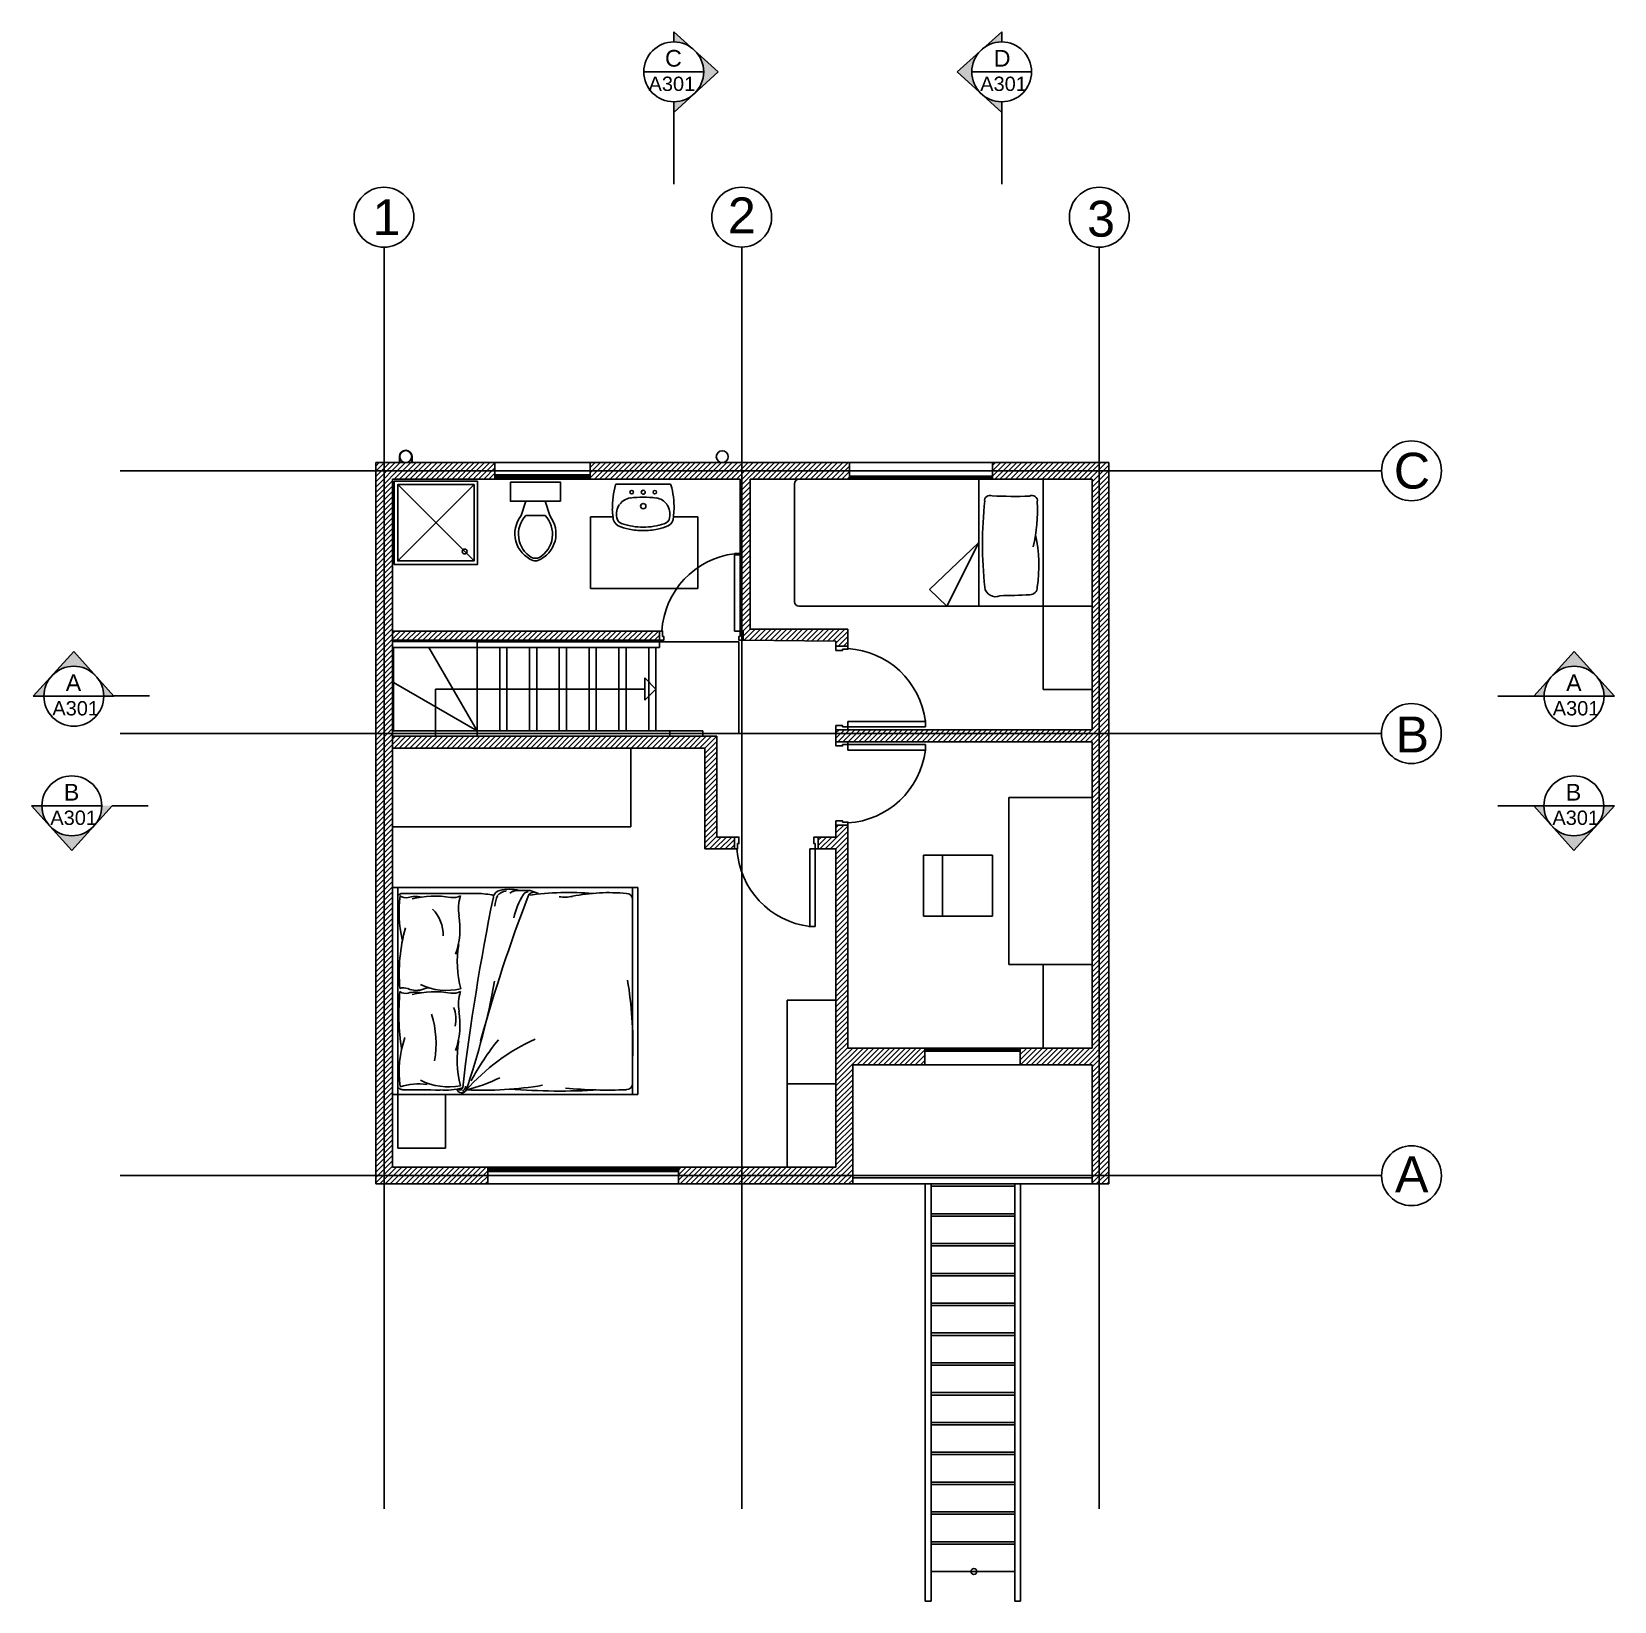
# Model space of a CAD drawing. Header units: inches. Extents: x 270 to 8013, y -75 to 10330.
# Drawn here: x 6686 to 8013, y 4445 to 5761 of the extents above; entities that cross this region are included whole.
import ezdxf

# ---------------------------------------------------------------- set-up
doc = ezdxf.new("R2010")
doc.units = ezdxf.units.IN
doc.header["$MEASUREMENT"] = 0
for name, color, linetype in [('A-ANNO-DIMS', 6, 'Continuous'), ('A-ANNO-SYMB', 6, 'Continuous'), ('A-ANNO-TEXT', 6, 'Continuous'), ('A-DOOR-FULL', 161, 'Continuous'), ('A-ELEV-PATT', 8, 'Continuous'), ('A-FLOR-LEVL', 11, 'Continuous'), ('A-FLOR-PATT', 8, 'Continuous'), ('A-FURN', 3, 'Continuous'), ('A-GLAZ-FULL', 4, 'Continuous'), ('A-SECT-PATT', 8, 'Continuous'), ('A-WALL-FULL', 7, 'Continuous'), ('G-ANNO-NPLT', 210, 'Continuous'), ('IN-ANNO-NPLT', 6, 'Continuous'), ('IN-FURN-second', 2, 'Continuous')]:
    doc.layers.add(name, color=color, linetype=linetype)
doc.styles.add('E-ARIAL', font='arial.ttf')
doc.styles.get("Standard").update_dxf_attribs({"font": 'arial.ttf'})

msp = doc.modelspace()

# ---------------------------------------------------------------- hatches: boundary and pattern name
at = {"layer": 'A-ANNO-SYMB'}
h = msp.add_hatch(color=256, dxfattribs=at)
h.dxf.hatch_style = 1
h.paths.add_polyline_path([(7224.4, 5760.9), (7240.3, 5746.6, 0.173502), (7224.4, 5752.3)])
h.paths.add_polyline_path([(7249.5, 5727.2, 0.200178), (7242.1, 5745), (7261.8, 5727.2), (7241.3, 5708.6, 0.211497)])
h.paths.add_polyline_path([(7224.4, 5702.1, 0.186388), (7241.3, 5708.6), (7224.4, 5693.2)])
h = msp.add_hatch(color=256, dxfattribs=at)
h.dxf.hatch_style = 1
h.paths.add_polyline_path([(7499.5, 5760.9), (7483.6, 5746.6, -0.173502), (7499.5, 5752.3)])
h.paths.add_polyline_path([(7474.5, 5727.2, -0.200178), (7481.9, 5745), (7462.1, 5727.2), (7482.7, 5708.6, -0.211497)])
h.paths.add_polyline_path([(7499.5, 5702.1, -0.186388), (7482.7, 5708.6), (7499.5, 5693.2)])
h = msp.add_hatch(color=256, dxfattribs=at)
h.dxf.hatch_style = 1
h.paths.add_polyline_path([(6754.8, 5203.6), (6740.5, 5219.5, -0.173502), (6746.1, 5203.6)])
h.paths.add_polyline_path([(6721.1, 5228.7, -0.200178), (6738.9, 5221.3), (6721.1, 5241), (6702.5, 5220.5, -0.211497)])
h.paths.add_polyline_path([(6696, 5203.6, -0.186388), (6702.5, 5220.5), (6687.1, 5203.6)])
h = msp.add_hatch(color=256, dxfattribs=at)
h.dxf.hatch_style = 1
h.paths.add_polyline_path([(8013.5, 5203.6), (7999.1, 5219.5, -0.173502), (8004.8, 5203.6)])
h.paths.add_polyline_path([(7979.7, 5228.7, -0.200178), (7997.6, 5221.3), (7979.7, 5241), (7961.2, 5220.5, -0.211497)])
h.paths.add_polyline_path([(7954.7, 5203.6, -0.186388), (7961.2, 5220.5), (7945.8, 5203.6)])
h = msp.add_hatch(color=256, dxfattribs=at)
h.dxf.hatch_style = 1
h.paths.add_polyline_path([(6685.7, 5111.7), (6700.1, 5095.8, -0.173502), (6694.4, 5111.7)])
h.paths.add_polyline_path([(6719.5, 5086.6, -0.200178), (6701.7, 5094), (6719.5, 5074.3), (6738, 5094.8, -0.211497)])
h.paths.add_polyline_path([(6744.6, 5111.7, -0.186388), (6738, 5094.8), (6753.4, 5111.7)])
h = msp.add_hatch(color=256, dxfattribs=at)
h.dxf.hatch_style = 1
h.paths.add_polyline_path([(7945.8, 5111.7), (7960.1, 5095.8, -0.173502), (7954.4, 5111.7)])
h.paths.add_polyline_path([(7979.5, 5086.6, -0.200178), (7961.7, 5094), (7979.5, 5074.3), (7998.1, 5094.8, -0.211497)])
h.paths.add_polyline_path([(8004.6, 5111.7, -0.186388), (7998.1, 5094.8), (8013.5, 5111.7)])
at = {"layer": 'A-FLOR-PATT'}
for points in [[(7076, 5388.9), (7076, 5389.2), (7074.4, 5389.2), (7074.4, 5386.6), (7076, 5386.6), (7076, 5386.8), (7074.6, 5386.8), (7074.6, 5388.9)], [(7074.4, 5389.2), (7074.4, 5386.6), (7076, 5386.6), (7076, 5386.8), (7074.6, 5386.8), (7074.6, 5388.9), (7076, 5388.9), (7076, 5389.2)], [(7074.4, 5389.2), (7074.4, 5386.6), (7076, 5386.6), (7076, 5386.8), (7074.6, 5386.8), (7074.6, 5388.9), (7076, 5388.9), (7076, 5389.2)], [(7074.4, 5389.2), (7074.4, 5386.6), (7076, 5386.6), (7076, 5386.8), (7074.6, 5386.8), (7074.6, 5388.9), (7076, 5388.9), (7076, 5389.2)], [(7152.7, 5388.9), (7152.7, 5389.2), (7154.4, 5389.2), (7154.4, 5386.6), (7152.7, 5386.6), (7152.7, 5386.8), (7154.2, 5386.8), (7154.2, 5388.9)], [(7154.4, 5389.2), (7154.4, 5386.6), (7152.7, 5386.6), (7152.7, 5386.8), (7154.2, 5386.8), (7154.2, 5388.9), (7152.7, 5388.9), (7152.7, 5389.2)], [(7154.4, 5389.2), (7154.4, 5386.6), (7152.7, 5386.6), (7152.7, 5386.8), (7154.2, 5386.8), (7154.2, 5388.9), (7152.7, 5388.9), (7152.7, 5389.2)], [(7154.4, 5389.2), (7154.4, 5386.6), (7152.7, 5386.6), (7152.7, 5386.8), (7154.2, 5386.8), (7154.2, 5388.9), (7152.7, 5388.9), (7152.7, 5389.2)], [(7373.6, 5387.9), (7373.6, 5388.2), (7371.9, 5388.2), (7371.9, 5385.6), (7373.6, 5385.6), (7373.6, 5385.8), (7372.2, 5385.8), (7372.2, 5387.9)], [(7371.9, 5388.2), (7371.9, 5385.6), (7373.6, 5385.6), (7373.6, 5385.8), (7372.2, 5385.8), (7372.2, 5387.9), (7373.6, 5387.9), (7373.6, 5388.2)], [(7371.9, 5388.2), (7371.9, 5385.6), (7373.6, 5385.6), (7373.6, 5385.8), (7372.2, 5385.8), (7372.2, 5387.9), (7373.6, 5387.9), (7373.6, 5388.2)], [(7371.9, 5388.2), (7371.9, 5385.6), (7373.6, 5385.6), (7373.6, 5385.8), (7372.2, 5385.8), (7372.2, 5387.9), (7373.6, 5387.9), (7373.6, 5388.2)], [(7491.9, 5388.2), (7491.9, 5385.6), (7490.2, 5385.6), (7490.2, 5385.8), (7491.7, 5385.8), (7491.7, 5387.9), (7490.2, 5387.9), (7490.2, 5388.2)], [(7436.6, 4906.2), (7436.6, 4906), (7434.9, 4906), (7434.9, 4908.6), (7436.6, 4908.6), (7436.6, 4908.3), (7435.2, 4908.3), (7435.2, 4906.2)], [(7513.4, 4906.2), (7513.4, 4906), (7515.1, 4906), (7515.1, 4908.6), (7513.4, 4908.6), (7513.4, 4908.3), (7514.8, 4908.3), (7514.8, 4906.2)], [(7070.1, 4805.2), (7070.1, 4804.9), (7068.4, 4804.9), (7068.4, 4807.6), (7070.1, 4807.6), (7070.1, 4807.3), (7068.7, 4807.3), (7068.7, 4805.2)], [(7146.9, 4805.2), (7146.9, 4804.9), (7148.6, 4804.9), (7148.6, 4807.6), (7146.9, 4807.6), (7146.9, 4807.3), (7148.3, 4807.3), (7148.3, 4805.2)], [(7150.1, 4805.2), (7150.1, 4804.9), (7148.4, 4804.9), (7148.4, 4807.6), (7150.1, 4807.6), (7150.1, 4807.3), (7148.7, 4807.3), (7148.7, 4805.2)], [(7226.9, 4805.2), (7226.9, 4804.9), (7228.6, 4804.9), (7228.6, 4807.6), (7226.9, 4807.6), (7226.9, 4807.3), (7228.3, 4807.3), (7228.3, 4805.2)]]:
    msp.add_hatch(color=256, dxfattribs=at).paths.add_polyline_path(points)
at = {"layer": 'A-SECT-PATT'}
h = msp.add_hatch(dxfattribs=at)
h.set_pattern_fill('ANSI31', color=256, scale=25, angle=360)
h.paths.add_polyline_path([(7074.4, 5392.6), (6981.4, 5392.6), (6981.4, 5203.6), (6988.4, 5203.6), (6988.4, 5204.6), (6988.4, 5224.6), (6988.4, 5264.6), (6988.4, 5304.6), (6988.4, 5344.6), (6988.4, 5385.6), (7074.4, 5385.6)])
h.paths.add_polyline_path([(7074.4, 5399.6), (6981.4, 5399.6), (6981.4, 5392.6), (7074.4, 5392.6)])
h.paths.add_polyline_path([(6981.4, 5399.6), (6974.4, 5399.6), (6974.4, 5392.6), (6981.4, 5392.6)])
h.paths.add_polyline_path([(6981.4, 5392.6), (6974.4, 5392.6), (6974.4, 5344.6), (6974.4, 5304.6), (6974.4, 5264.6), (6974.4, 5224.6), (6974.4, 5204.6), (6974.4, 5203.6), (6981.4, 5203.6)])
h.paths.add_polyline_path([(6988.4, 5203.6), (6981.4, 5203.6), (6981.4, 5172.3), (6988.4, 5172.3)])
h.paths.add_polyline_path([(6981.4, 5203.6), (6974.4, 5203.6), (6974.4, 5172.3), (6981.4, 5172.3)])
h.paths.add_polyline_path([(6981.4, 5172.3), (6974.4, 5172.3), (6974.4, 5149.6), (6974.4, 5111.7), (6981.4, 5111.7)])
h.paths.add_polyline_path([(6988.4, 5172.3), (6981.4, 5172.3), (6981.4, 5111.7), (6988.4, 5111.7), (6988.4, 5149.6)])
h.paths.add_polyline_path([(6981.4, 5111.7), (6974.4, 5111.7), (6974.4, 5109.6), (6974.4, 5069.6), (6974.4, 5029.6), (6974.4, 4989.6), (6974.4, 4949.6), (6974.4, 4909.6), (6974.4, 4869.6), (6974.4, 4794.6), (6981.4, 4794.6)])
h.paths.add_polyline_path([(7374.5, 4799.6), (7374.5, 4801.6), (7288.4, 4801.6), (7288.4, 4794.6), (7369.4, 4794.6), (7374.5, 4794.6)])
h.paths.add_polyline_path([(7374.5, 4894.6), (7434.9, 4894.6), (7434.9, 4908.6), (7370.5, 4908.6), (7370.5, 5095.5), (7360.5, 5095.5), (7360.5, 5085.5), (7345.5, 5085.5), (7345.5, 5075.5), (7360.5, 5075.5), (7360.5, 4808.6), (7288.4, 4808.6), (7288.4, 4801.6), (7374.5, 4801.6)])
h.paths.add_polyline_path([(7288.4, 4801.6), (7281.4, 4801.6), (7281.4, 4794.6), (7288.4, 4794.6)])
h.paths.add_polyline_path([(7288.4, 4808.6), (7281.4, 4808.6), (7281.4, 4801.6), (7288.4, 4801.6)])
h.paths.add_polyline_path([(7581.4, 5111.7), (7575.4, 5111.7), (7575.4, 4908.6), (7514.9, 4908.6), (7514.9, 4894.6), (7575.4, 4894.6), (7575.4, 4801.6), (7581.4, 4801.6)])
h.paths.add_polyline_path([(7589.4, 5111.7), (7581.4, 5111.7), (7581.4, 4801.6), (7589.4, 4801.6)])
h.paths.add_polyline_path([(7589.4, 4801.6), (7581.4, 4801.6), (7581.4, 4794.6), (7589.4, 4794.6)])
h.paths.add_polyline_path([(7581.4, 4801.6), (7575.4, 4801.6), (7575.4, 4794.6), (7581.4, 4794.6)])
h.paths.add_polyline_path([(7581.4, 5172.3), (7499.5, 5172.3), (7499.5, 5165.5), (7575.4, 5165.5), (7575.4, 5111.7), (7581.4, 5111.7)])
h.paths.add_polyline_path([(7589.4, 5172.3), (7581.4, 5172.3), (7581.4, 5111.7), (7589.4, 5111.7)])
h.paths.add_polyline_path([(7499.5, 5172.3), (7360.5, 5172.3), (7360.5, 5165.5), (7499.5, 5165.5)])
h.paths.add_polyline_path([(7499.5, 5175.5), (7360.5, 5175.5), (7360.5, 5172.3), (7499.5, 5172.3)])
h.paths.add_polyline_path([(7581.4, 5203.6), (7575.4, 5203.6), (7575.4, 5175.5), (7499.5, 5175.5), (7499.5, 5172.3), (7581.4, 5172.3)])
h.paths.add_polyline_path([(7589.4, 5203.6), (7581.4, 5203.6), (7581.4, 5172.3), (7589.4, 5172.3)])
h.paths.add_polyline_path([(7589.4, 5392.6), (7581.4, 5392.6), (7581.4, 5203.6), (7589.4, 5203.6)])
h.paths.add_polyline_path([(7581.4, 5392.6), (7499.5, 5392.6), (7499.5, 5385.6), (7575.4, 5385.6), (7575.4, 5203.6), (7581.4, 5203.6)])
h.paths.add_polyline_path([(7581.4, 5399.6), (7499.5, 5399.6), (7499.5, 5392.6), (7581.4, 5392.6)])
h.paths.add_polyline_path([(7589.4, 5399.6), (7581.4, 5399.6), (7581.4, 5392.6), (7589.4, 5392.6)])
h.paths.add_polyline_path([(7499.5, 5392.6), (7491.9, 5392.6), (7491.9, 5385.6), (7499.5, 5385.6)])
h.paths.add_polyline_path([(7499.5, 5399.6), (7491.9, 5399.6), (7491.9, 5392.6), (7499.5, 5392.6)])
h.paths.add_polyline_path([(7371.9, 5392.6), (7288.4, 5392.6), (7288.4, 5385.6), (7371.9, 5385.6)])
h.paths.add_polyline_path([(7371.9, 5399.6), (7288.4, 5399.6), (7288.4, 5392.6), (7371.9, 5392.6)])
h.paths.add_polyline_path([(7288.4, 5392.6), (7280, 5392.6), (7280, 5374.6), (7288.4, 5374.6)])
h.paths.add_polyline_path([(7280, 5392.6), (7234.4, 5392.6), (7234.4, 5385.6), (7280, 5385.6)])
edge = h.paths.add_edge_path()
edge.add_line((7280, 5399.6), (7265.8, 5399.6))
edge.add_arc((7265.1, 5404.5), 5, 262.1656, 277.8344, ccw=False)
edge.add_line((7264.4, 5399.6), (7234.4, 5399.6))
edge.add_line((7234.4, 5399.6), (7234.4, 5392.6))
edge.add_line((7234.4, 5392.6), (7280, 5392.6))
edge.add_line((7280, 5392.6), (7280, 5399.6))
h.paths.add_polyline_path([(7288.4, 5399.6), (7280, 5399.6), (7280, 5392.6), (7288.4, 5392.6)])
h.paths.add_polyline_path([(7288.4, 5374.6), (7288.4, 5374.6), (7280, 5374.6), (7280, 5258.2), (7282.5, 5258.2), (7282.5, 5253.7), (7282.5, 5250.5), (7360.5, 5249.8), (7360.5, 5245.5), (7370.5, 5245.5), (7370.5, 5259.8), (7288.4, 5259.8)])
h.paths.add_polyline_path([(7224.4, 5392.6), (7194.4, 5392.6), (7194.4, 5385.6), (7224.4, 5385.6)])
h.paths.add_polyline_path([(7224.4, 5399.6), (7194.4, 5399.6), (7194.4, 5392.6), (7224.4, 5392.6)])
h.paths.add_polyline_path([(7194.4, 5399.6), (7154.4, 5399.6), (7154.4, 5392.6), (7194.4, 5392.6)])
h.paths.add_polyline_path([(7194.4, 5392.6), (7154.4, 5392.6), (7154.4, 5385.6), (7194.4, 5385.6)])
h.paths.add_polyline_path([(7234.4, 5392.6), (7224.4, 5392.6), (7224.4, 5385.6), (7234.4, 5385.6)])
h.paths.add_polyline_path([(7234.4, 5399.6), (7224.4, 5399.6), (7224.4, 5392.6), (7234.4, 5392.6)])
h.paths.add_polyline_path([(7260.5, 5170.1), (7224.4, 5170.1), (7224.4, 5160.1), (7250.5, 5160.1), (7250.5, 5111.7), (7260.5, 5111.7)])
h.paths.add_polyline_path([(7275.5, 5085.5), (7260.5, 5085.5), (7260.5, 5111.7), (7250.5, 5111.7), (7250.5, 5075.5), (7275.5, 5075.5)])
h.paths.add_polyline_path([(7224.4, 5170.1), (6988.4, 5170.1), (6988.4, 5160.1), (7224.4, 5160.1)])
h.paths.add_polyline_path([(7068.4, 4794.6), (7068.4, 4808.6), (6988.4, 4808.6), (6988.4, 4869.6), (6988.4, 4909.6), (6988.4, 4949.6), (6988.4, 4989.6), (6988.4, 5029.6), (6988.4, 5069.6), (6988.4, 5109.6), (6988.4, 5111.7), (6981.4, 5111.7), (6981.4, 4794.6)])
h.paths.add_polyline_path([(7228.4, 4801.6), (7228.4, 4794.6), (7281.4, 4794.6), (7281.4, 4801.6)])
h.paths.add_polyline_path([(7228.4, 4808.6), (7228.4, 4801.6), (7281.4, 4801.6), (7281.4, 4808.6)])
h = msp.add_hatch(dxfattribs=at)
h.set_pattern_fill('ANSI31', color=256, scale=25)
h.paths.add_polyline_path([(7212.5, 5253.7), (7212.5, 5258.2), (6988.4, 5258.2), (6988.4, 5250.5), (7212.5, 5250.5)])

# ---------------------------------------------------------------- linework, layer by layer
for p, q in [((7360.5, 5245.5), (7360.5, 5249.8)), ((7370.5, 5175.5), (7370.5, 5182.5)), ((7360.5, 5165.5), (7360.5, 5175.5)), ((7370.5, 5158.5), (7370.5, 5165.5)), ((7275.5, 5075.5), (7275.5, 5085.5)), ((7345.5, 5075.5), (7345.5, 5085.5)), ((7374.5, 4794.6), (7335.4, 4794.6))]:
    msp.add_line(p, q)
at = {"layer": 'A-ANNO-SYMB'}
for p, q in [((7261.8, 5727.2), (7224.4, 5760.9)), ((7224.4, 5760.9), (7224.4, 5752.3)), ((7462.1, 5727.2), (7499.5, 5760.9)), ((7499.5, 5760.9), (7499.5, 5752.3)), ((7199.3, 5727.2), (7249.5, 5727.2)), ((7261.8, 5727.2), (7224.4, 5693.2)), ((7462.1, 5727.2), (7499.5, 5693.2)), ((7524.6, 5727.2), (7474.5, 5727.2)), ((7224.4, 5693.2), (7224.4, 5702.1)), ((7499.5, 5693.2), (7499.5, 5702.1)), ((6721.1, 5241), (6687.1, 5203.6)), ((6721.1, 5241), (6754.8, 5203.6)), ((7979.7, 5241), (7945.8, 5203.6)), ((7979.7, 5241), (8013.5, 5203.6)), ((6687.1, 5203.6), (6696, 5203.6)), ((6696, 5203.6), (6746.1, 5203.6)), ((6754.8, 5203.6), (6746.1, 5203.6)), ((7945.8, 5203.6), (7954.7, 5203.6)), ((7954.7, 5203.6), (8004.8, 5203.6)), ((8013.5, 5203.6), (8004.8, 5203.6)), ((6719.5, 5074.3), (6685.7, 5111.7)), ((6685.7, 5111.7), (6694.4, 5111.7)), ((6744.6, 5111.7), (6694.4, 5111.7)), ((6719.5, 5074.3), (6753.4, 5111.7)), ((7979.5, 5074.3), (7945.8, 5111.7)), ((7945.8, 5111.7), (7954.4, 5111.7)), ((8004.6, 5111.7), (7954.4, 5111.7)), ((7979.5, 5074.3), (8013.5, 5111.7)), ((8013.5, 5111.7), (8004.6, 5111.7))]:
    msp.add_line(p, q, dxfattribs=at)
for centre in [(7224.4, 5727.2), (7499.5, 5727.2), (6981.3, 5605.3), (7281.4, 5605.4), (7581.4, 5605.3), (7843.3, 5392.6), (6721.1, 5203.6), (7979.7, 5203.6), (7843.2, 5172.3), (6719.5, 5111.7), (7979.5, 5111.7), (7843.3, 4801.5)]:
    msp.add_circle(centre, 25.1, dxfattribs=at)
at = {"layer": 'A-ANNO-TEXT'}
for p, q in [((7224.4, 5693.2), (7224.4, 5633)), ((7499.5, 5693.2), (7499.5, 5633))]:
    msp.add_line(p, q, dxfattribs=at)
at = {"layer": 'A-DOOR-FULL'}
for p, q in [((7275.5, 5258.2), (7275.5, 5323.2)), ((7275.5, 5323.2), (7280, 5323.2)), ((7275.5, 5322.3), (7280, 5322.3)), ((7280, 5323.2), (7280, 5258.2)), ((7280, 5258.2), (7275.5, 5258.2)), ((7275.5, 5258.2), (7280, 5258.2)), ((7370.5, 5178), (7370.5, 5182.5)), ((7370.5, 5182.5), (7370.5, 5178)), ((7370.5, 5182.5), (7435.5, 5182.5)), ((7435.5, 5183.2), (7435.5, 5178.7)), ((7435.5, 5182.5), (7435.5, 5178)), ((7435.5, 5178), (7370.5, 5178)), ((7435.5, 5163), (7370.5, 5163)), ((7370.5, 5158.5), (7435.5, 5158.5)), ((7435.5, 5163), (7435.5, 5158)), ((7343, 5075.5), (7338.5, 5075.5)), ((7338.5, 5075.5), (7343, 5075.5)), ((7338.5, 5075.5), (7338.5, 5010.5)), ((7343, 5010.5), (7343, 5075.5)), ((7337.8, 5010.5), (7342.3, 5010.5)), ((7338.5, 5010.5), (7343, 5010.5))]:
    msp.add_line(p, q, dxfattribs=at)
for centre, start, end in [((7283.9, 5254), 96.9328, 176.6102), ((7366.4, 5174.1), 6.9328, 86.6102), ((7366.4, 5166.9), 273.3898, 353.0672), ((7346.9, 5079.6), 183.3898, 263.0672)]:
    msp.add_arc(centre, 69.6, start, end, dxfattribs=at)
at = {"layer": 'A-ELEV-PATT'}
for p, q in [((7154.4, 5399.6), (7074.4, 5399.6)), ((7074.4, 5385.6), (7154.4, 5385.6)), ((7514.9, 4894.6), (7434.9, 4894.6)), ((7148.4, 4794.6), (7068.4, 4794.6)), ((7228.4, 4794.6), (7148.4, 4794.6))]:
    msp.add_line(p, q, dxfattribs=at)
at = {"layer": 'A-FLOR-LEVL'}
for p, q in [((7019, 5244.6), (6989.4, 5244.6)), ((6989.4, 5215), (6989.4, 5244.6)), ((6989.4, 5215), (6989.4, 5244.6)), ((7059.4, 5244.6), (7019, 5244.6)), ((7059.4, 5174.6), (7019, 5244.6)), ((7059.4, 5244.6), (7059.4, 5249.1)), ((7212.5, 5249.1), (7059.4, 5249.1)), ((7059.4, 5244.6), (7059.4, 5249.1)), ((7206.4, 5244.6), (7059.4, 5244.6)), ((7059.4, 5170.1), (7059.4, 5244.6)), ((7078.4, 5174.6), (7078.4, 5244.6)), ((7084.4, 5174.6), (7084.4, 5244.6)), ((7103.4, 5174.6), (7103.4, 5244.6)), ((7109.4, 5174.6), (7109.4, 5244.6)), ((7128.4, 5174.6), (7128.4, 5244.6)), ((7134.4, 5174.6), (7134.4, 5244.6)), ((7153.4, 5174.6), (7153.4, 5244.6)), ((7159.4, 5174.6), (7159.4, 5244.6)), ((7178.4, 5174.6), (7178.4, 5244.6)), ((7184.4, 5174.6), (7184.4, 5244.6)), ((7203.4, 5174.6), (7203.4, 5244.6)), ((7206.4, 5244.6), (7209.4, 5244.6)), ((7209.4, 5174.6), (7209.4, 5244.6)), ((7212.5, 5249.1), (7279, 5249.1)), ((7279, 5249.1), (7279, 5172.3)), ((7200.1, 5200.3), (7200.1, 5218.9)), ((7209.4, 5209.6), (7200.1, 5218.9)), ((6989.4, 5174.6), (6989.4, 5215)), ((6989.4, 5174.6), (6989.4, 5215)), ((7059.4, 5174.6), (6989.4, 5215)), ((7024.4, 5209.6), (7200.1, 5209.6)), ((7024.4, 5209.6), (7024.4, 5170.1)), ((7209.4, 5209.6), (7200.1, 5200.3)), ((7059.4, 5174.6), (6989.4, 5174.6)), ((7059.4, 5174.6), (7248.7, 5174.6)), ((7248.7, 5170.1), (7059.4, 5170.1)), ((7221, 5170.1), (7221, 5174.6)), ((7248.7, 5174.6), (7248.7, 5170.1)), ((7279, 5172.3), (7248.7, 5172.3)), ((7068.4, 4808.6), (7148.4, 4808.6)), ((7148.4, 4808.6), (7228.4, 4808.6)), ((7374.4, 4794.6), (7289.4, 4794.6)), ((7374.4, 4794.6), (7289.4, 4794.6)), ((7374.5, 4799.6), (7575.4, 4799.6)), ((7374.5, 4794.6), (7575.4, 4794.6))]:
    msp.add_line(p, q, dxfattribs=at)
at = {"layer": 'A-FURN'}
for p, q in [((7056.9, 5381.1), (6992.9, 5317.1)), ((7056.9, 5317.1), (6992.9, 5381.1)), ((7176.5, 5381.5), (7221.1, 5381.5)), ((7325.7, 5381.8), (7325.7, 5282.9)), ((7325.7, 5381.8), (7325.7, 5282.9)), ((7480.2, 5332.4), (7480.2, 5385.6)), ((7480.2, 5279.2), (7480.2, 5385.6)), ((7480.2, 5332.4), (7480.2, 5385.6)), ((7480.2, 5279.2), (7480.2, 5385.6)), ((7534.4, 5279.2), (7534.4, 5385.6)), ((7534.4, 5279.2), (7534.4, 5385.6)), ((7534.4, 5385.6), (7534.4, 5279.2)), ((7534.4, 5279.2), (7534.4, 5385.6)), ((7534.4, 5279.2), (7534.4, 5385.6)), ((7534.4, 5385.6), (7534.4, 5279.2)), ((7534.4, 5385.6), (7534.4, 5279.2)), ((7100.4, 5367.1), (7096.4, 5355.1)), ((7116.4, 5367.1), (7120.4, 5355.1)), ((7116.4, 5355.1), (7100.4, 5355.1)), ((7154.5, 5354), (7172.9, 5354)), ((7154.5, 5294), (7154.5, 5354)), ((7224.1, 5354), (7244.5, 5354)), ((7244.5, 5354), (7244.5, 5294)), ((7480.2, 5332.4), (7439, 5293.2)), ((7480.2, 5332.4), (7439, 5293.2)), ((7480.2, 5332.4), (7453.4, 5279.2)), ((7480.2, 5332.4), (7453.4, 5279.2)), ((7244.5, 5294), (7154.5, 5294)), ((7439, 5293.2), (7453.4, 5279.2)), ((7439, 5293.2), (7453.4, 5279.2)), ((7329.4, 5279.2), (7493.7, 5279.2)), ((7329.4, 5279.2), (7493.7, 5279.2)), ((7534.4, 5279.2), (7480.2, 5279.2)), ((7534.4, 5279.2), (7480.2, 5279.2)), ((7493.7, 5279.2), (7534.4, 5279.2)), ((7493.7, 5279.2), (7534.4, 5279.2)), ((7534.4, 5209.2), (7534.4, 5279.2)), ((7534.4, 5279.2), (7575.4, 5279.2)), ((7534.4, 5279.2), (7575.4, 5279.2)), ((7575.4, 5209.2), (7534.4, 5209.2)), ((7188.4, 5094.1), (7188.4, 5160.1)), ((7505.4, 4978.6), (7505.4, 5118.6)), ((7505.4, 5118.6), (7575.4, 5118.6)), ((6988.4, 5094.1), (7188.4, 5094.1)), ((7433.9, 5070.2), (7491.9, 5070.2)), ((7433.9, 5019.2), (7433.9, 5070.2)), ((7449.9, 5019.2), (7449.9, 5070.2)), ((7491.9, 5070.2), (7491.9, 5019.2)), ((6988.4, 5043.3), (7194.3, 5043.3)), ((6992.8, 4869.6), (6992.8, 5043.3)), ((7059.8, 5038.2), (6996.9, 5038.2)), ((7103, 5040.7), (7093, 5040.7)), ((7104.8, 5040.4), (7110.8, 5038.2)), ((7189.9, 4869.6), (7189.9, 5043.3)), ((7194.3, 4869.6), (7194.3, 5043.3)), ((7491.9, 5019.2), (7433.9, 5019.2)), ((7575.4, 4978.6), (7505.4, 4978.6)), ((7534.4, 4978.6), (7534.4, 4908.6)), ((7575.4, 4978.6), (7534.4, 4978.6)), ((7319.5, 4878.6), (7319.5, 4948.6)), ((7319.5, 4948.6), (7360.5, 4948.6)), ((7319.5, 4808.6), (7319.5, 4878.6)), ((7319.5, 4878.6), (7360.5, 4878.6)), ((7360.5, 4878.6), (7319.5, 4878.6)), ((6988.4, 4869.6), (7194.3, 4869.6)), ((6992.8, 4824.6), (6992.8, 4869.6)), ((6992.8, 4869.6), (7032.8, 4869.6)), ((7032.8, 4869.6), (7032.8, 4824.6)), ((7032.8, 4824.6), (6992.8, 4824.6))]:
    msp.add_line(p, q, dxfattribs=at)
for points in [[(7059.9, 5384.1), (6989.9, 5384.1), (6989.9, 5314.1), (7059.9, 5314.1)], [(7056.9, 5381.1), (6992.9, 5381.1), (6992.9, 5317.1), (7056.9, 5317.1)], [(7129.4, 5367.1), (7129.4, 5383.1), (7087.4, 5383.1), (7087.4, 5367.1)]]:
    msp.add_lwpolyline(points, close=True, dxfattribs=at)
for centre, radius in [((7189.1, 5374.7), 1.46), ((7198.8, 5363), 2.24), ((7198.8, 5374.7), 1.7), ((7208.5, 5374.7), 1.46), ((7049, 5325), 2)]:
    msp.add_circle(centre, radius, dxfattribs=at)
for centre, radius, start, end in [((7246.9, 5361), 74, 164.5103, 180.4252), ((7176.5, 5380.6), 0.927, 86.848, 167.0369), ((7221.1, 5380.6), 0.927, 12.9631, 93.152), ((7150.7, 5361), 74, 359.5748, 15.4897), ((7329.4, 5381.8), 3.72, 90, 180), ((7329.4, 5381.8), 3.72, 90, 180), ((7190.2, 5356.3), 13.9, 143.6903, 192.3187), ((7190, 5356.6), 13.5, 121.4665, 143.8019), ((7190.6, 5354.3), 15.8, 100.0043, 119.2699), ((7199.2, 5289), 81.6, 90.2876, 97.9576), ((7198.4, 5289), 81.6, 82.0424, 89.7124), ((7205.6, 5348.9), 21.4, 65.0007, 79.1107), ((7207.6, 5356.6), 13.5, 36.1981, 58.5335), ((7207.3, 5356.3), 13.9, 347.6813, 36.3097), ((7834, 5331.5), 350.6, 174.1139, 185.9874), ((7834, 5331.5), 350.6, 174.1139, 185.9874), ((7489.7, 5367.5), 4.52, 66.1084, 189.6576), ((7489.7, 5367.5), 4.52, 66.1084, 189.6576), ((7511.7, 5821.7), 450.5, 267.4333, 271.4038), ((7511.7, 5821.7), 450.5, 267.4333, 271.4038), ((7525.1, 5367.6), 4.37, 348.7278, 121.6095), ((7525.1, 5367.6), 4.37, 348.7278, 121.6095), ((7393.3, 5359.5), 136.2, 347.0564, 3.0488), ((7393.3, 5359.5), 136.2, 347.0564, 3.0488), ((7115.4, 5339.9), 24.3, 141.4691, 247.9714), ((7116.8, 5339.4), 22.7, 136.3677, 238.9468), ((7101.3, 5339.9), 24.3, 292.0284, 38.5307), ((7100, 5339.4), 22.7, 301.053, 43.6321), ((7260.5, 5365.1), 87.8, 183.0612, 187.2669), ((7181.6, 5353.7), 8.12, 177.3697, 242.4773), ((7182.6, 5354.1), 5.97, 187.2234, 256.6972), ((7215, 5354.1), 5.97, 283.3028, 352.7766), ((7216, 5353.7), 8.12, 297.5227, 2.6303), ((7137, 5365.1), 87.8, 352.7331, 356.9388), ((7195.1, 5387.6), 44.6, 247.2254, 259.3601), ((7198.5, 5398.2), 52.8, 250.9575, 270.3518), ((7197.9, 5396.2), 53.6, 258.1274, 270.9856), ((7199.1, 5398.2), 52.8, 269.6482, 289.0425), ((7199.7, 5396.2), 53.6, 269.0144, 281.8726), ((7202.5, 5387.6), 44.6, 280.6399, 292.7746), ((7408, 5313.2), 122.7, 351.4702, 12.1033), ((7408, 5313.2), 122.7, 351.4702, 12.1033), ((7108.4, 5327.3), 8, 245.7318, 294.2682), ((7108.4, 5325.1), 8, 254.8605, 285.1395), ((7494.2, 5296.1), 9.02, 187.0153, 294.3744), ((7494.2, 5296.1), 9.02, 187.0153, 294.3744), ((7486, 6037.2), 749.4, 270.9126, 272.8341), ((7486, 6037.2), 749.4, 270.9126, 272.8341), ((7523.1, 5295), 6.29, 270, 0), ((7523.1, 5295), 6.29, 270, 0), ((7329.4, 5282.9), 3.72, 180, 270), ((7329.4, 5282.9), 3.72, 180, 270), ((6996.9, 5033.1), 5.11, 90, 143.1301), ((7102.9, 5023.1), 108.9, 173.1414, 192.4248), ((6999.5, 5042.8), 8.16, 234.3788, 285.1988), ((7007.6, 5013.1), 22.6, 77.312, 105.1988), ((7024.2, 4957.6), 78.4, 80.3711, 104.26), ((7039.5, 5047.8), 13.1, 260.3711, 296.9649), ((7079.4, 5025.3), 35.6, 162.3598, 189.3926), ((8971.8, 4648.1), 1937.8, 168.477, 173.272), ((7058.9, 4973.3), 64.9, 77.089, 89.2313), ((8410.9, 4538.4), 1400.1, 159.1868, 164.408), ((7080, 5033.8), 7.15, 102.8827, 168.3869), ((7098.3, 5026.2), 24, 155.0339, 176.464), ((7084.6, 5029.8), 10.4, 94.6849, 140.5984), ((7086.5, 5005.4), 36.3, 76.9286, 102.8827), ((7093.6, 5029.7), 11, 86.6017, 127.7302), ((7153, 5003.1), 64.5, 148.0112, 166.8651), ((7102.2, 5035), 4.54, 89.0101, 149.2976), ((7107, 5034.1), 5.11, 69.7541, 160.6724), ((7136.1, 4794.3), 244.7, 85.1753, 97.8765), ((7103, 5035.6), 5.11, 69.7541, 90), ((7103, 5035.6), 5.11, 69.7541, 90), ((7132.8, 5069.2), 34.1, 262.4747, 281.3425), ((7170.2, 4882.5), 156.4, 84.639, 101.3425), ((7184.8, 5033.1), 5.11, 360, 90), ((7000.8, 5003.7), 30.1, 357.8295, 45.0098), ((6980.4, 5009), 64.7, 340.3559, 9.3926), ((7142.5, 4970.7), 148.4, 164.8925, 184.682), ((7131.3, 4980.5), 88.5, 170.3266, 194.5973), ((7182.8, 4937.2), 189, 174.3095, 188.9414), ((6997.7, 4950.7), 8.41, 65.7877, 111.7124), ((6999.5, 4962.5), 8.16, 234.3788, 285.1988), ((7008.3, 4974.2), 17.3, 245.7877, 292.8808), ((7007.6, 4932.9), 22.6, 77.312, 105.1988), ((7024.2, 4877.4), 78.4, 80.3711, 104.26), ((7033.9, 5009), 52.1, 245.118, 282.9862), ((7018.4, 4950.2), 8.77, 69.0161, 112.8808), ((7039.5, 4967.6), 13.1, 260.3711, 296.9649), ((7079.4, 4945.1), 35.6, 162.3598, 189.3926), ((6465.1, 5074.9), 618.9, 340.9969, 349.728), ((6864.1, 4911.7), 326, 358.3066, 9.4832), ((7015.5, 4932.7), 26.2, 347.148, 22.3825), ((6978.4, 4928.6), 66.7, 340.6572, 9.2501), ((6940.4, 4911.9), 84.6, 350.432, 17.2702), ((7082.8, 4888.6), 88.8, 161.0292, 188.0146), ((7133.5, 4899.1), 90.8, 170.1438, 194.1009), ((7179.1, 4759.2), 172.1, 114.3833, 138.4532), ((7244.6, 4780.2), 215.2, 141.0376, 152.0856), ((6996.9, 4878.8), 5.11, 216.8699, 270), ((7010.5, 4825.8), 52.7, 82.4611, 107.1991), ((6999.1, 3461.7), 1411.9, 88.8115, 90.0896), ((7035.3, 4927.9), 51.9, 243.3319, 281.2891), ((7032.9, 4925.8), 52.6, 265.0554, 285.8557), ((7046.5, 4875.2), 4.23, 196.3005, 333.9382), ((7045.2, 4875.6), 2.13, 219.3958, 348.1256), ((7045.5, 4876.4), 4.23, 292.6052, 4.4989), ((7015.5, 5011.1), 142.1, 284.1894, 296.3096), ((7063.7, 5179.4), 306.3, 267.4941, 279.5094), ((7129.5, 5441.9), 569.4, 265.6972, 273.223), ((7169.1, 5244.4), 371.1, 264.5127, 272.4265), ((7184.8, 4878.8), 5.11, 270, 360)]:
    msp.add_arc(centre, radius, start, end, dxfattribs=at)
at = {"layer": 'A-GLAZ-FULL'}
for p, q in [((7074.4, 5389.2), (7154.4, 5389.2)), ((7076, 5389.2), (7074.4, 5389.2)), ((7074.4, 5386.6), (7153.5, 5386.6)), ((7074.6, 5386.8), (7074.6, 5388.9)), ((7076, 5386.8), (7074.6, 5386.8)), ((7075, 5387.2), (7075, 5388.5)), ((7075, 5388.5), (7077.9, 5388.5)), ((7075, 5387.2), (7077.9, 5387.2)), ((7076, 5388.9), (7076, 5389.2)), ((7076, 5386.6), (7076, 5386.8)), ((7076.9, 5388.1), (7151.8, 5388.1)), ((7076.9, 5387.6), (7076.9, 5388.1)), ((7076.9, 5387.6), (7151.8, 5387.6)), ((7077.9, 5388.1), (7077.9, 5388.5)), ((7077.9, 5387.2), (7077.9, 5387.6)), ((7153.7, 5388.5), (7150.8, 5388.5)), ((7150.8, 5388.1), (7150.8, 5388.5)), ((7150.8, 5387.2), (7150.8, 5387.6)), ((7153.7, 5387.2), (7150.8, 5387.2)), ((7151.8, 5388.1), (7151.8, 5387.6)), ((7153.5, 5388.9), (7153.5, 5389.2)), ((7153.5, 5386.6), (7153.5, 5386.8)), ((7153.5, 5386.8), (7154.2, 5386.8)), ((7153.7, 5387.2), (7153.7, 5388.5)), ((7154.2, 5388.9), (7154.2, 5386.8)), ((7154.4, 5389.2), (7154.4, 5386.6)), ((7371.9, 5388.2), (7491.9, 5388.2)), ((7373.6, 5388.2), (7371.9, 5388.2)), ((7371.9, 5385.6), (7491.9, 5385.6)), ((7373.6, 5385.8), (7372.2, 5385.8)), ((7372.6, 5386.2), (7372.6, 5387.5)), ((7372.6, 5387.5), (7375.5, 5387.5)), ((7372.6, 5386.2), (7375.5, 5386.2)), ((7373.6, 5387.9), (7373.6, 5388.2)), ((7373.6, 5385.6), (7373.6, 5385.8)), ((7374.5, 5387.1), (7490.7, 5387.1)), ((7374.5, 5386.6), (7374.5, 5387.1)), ((7374.5, 5386.6), (7490.7, 5386.6)), ((7375.5, 5387.1), (7375.5, 5387.5)), ((7375.5, 5386.2), (7375.5, 5386.6)), ((7491.6, 5387.5), (7488.7, 5387.5)), ((7488.7, 5387.1), (7488.7, 5387.5)), ((7488.7, 5386.2), (7488.7, 5386.6)), ((7491.6, 5386.2), (7488.7, 5386.2)), ((7490.7, 5387.1), (7490.7, 5386.6)), ((7491.6, 5386.2), (7491.6, 5387.5)), ((7515.1, 4908.6), (7434.9, 4908.6)), ((7515.1, 4906), (7434.9, 4906)), ((7435.2, 4906.2), (7435.2, 4908.3)), ((7435.8, 4908.3), (7435.2, 4908.3)), ((7435.6, 4907.9), (7438.5, 4907.9)), ((7435.6, 4907.9), (7435.6, 4906.6)), ((7435.6, 4906.6), (7438.5, 4906.6)), ((7435.8, 4908.6), (7435.8, 4908.3)), ((7435.8, 4906.2), (7435.8, 4906)), ((7512.5, 4907.5), (7437.5, 4907.5)), ((7437.5, 4907), (7437.5, 4907.5)), ((7512.5, 4907), (7437.5, 4907)), ((7438.5, 4907.9), (7438.5, 4907.5)), ((7438.5, 4907), (7438.5, 4906.6)), ((7514.4, 4907.9), (7511.5, 4907.9)), ((7511.5, 4907.9), (7511.5, 4907.5)), ((7511.5, 4907), (7511.5, 4906.6)), ((7514.4, 4906.6), (7511.5, 4906.6)), ((7512.5, 4907.5), (7512.5, 4907)), ((7513.4, 4908.6), (7513.4, 4908.3)), ((7513.4, 4908.3), (7514.8, 4908.3)), ((7513.4, 4906.2), (7513.4, 4906)), ((7513.4, 4906), (7515.1, 4906)), ((7514.4, 4907.9), (7514.4, 4906.6)), ((7148.6, 4807.6), (7068.4, 4807.6)), ((7068.4, 4804.9), (7068.4, 4807.6)), ((7068.7, 4805.2), (7068.7, 4807.3)), ((7069.3, 4807.3), (7068.7, 4807.3)), ((7069.1, 4806.9), (7072, 4806.9)), ((7069.1, 4806.9), (7069.1, 4805.6)), ((7069.3, 4807.6), (7069.3, 4807.3)), ((7146, 4806.5), (7071, 4806.5)), ((7071, 4806), (7071, 4806.5)), ((7072, 4806.9), (7072, 4806.5)), ((7147.9, 4806.9), (7145, 4806.9)), ((7145, 4806.9), (7145, 4806.5)), ((7146, 4806.5), (7146, 4806)), ((7146.9, 4807.6), (7146.9, 4807.3)), ((7146.9, 4807.3), (7148.3, 4807.3)), ((7147.9, 4806.9), (7147.9, 4805.6)), ((7148.3, 4807.3), (7148.3, 4805.2)), ((7228.6, 4807.6), (7148.4, 4807.6)), ((7148.4, 4804.9), (7148.4, 4807.6)), ((7148.7, 4805.2), (7148.7, 4807.3)), ((7150.1, 4807.3), (7148.7, 4807.3)), ((7149.1, 4806.9), (7152, 4806.9)), ((7149.1, 4806.9), (7149.1, 4805.6)), ((7226, 4806.5), (7151, 4806.5)), ((7151, 4806), (7151, 4806.5)), ((7152, 4806.9), (7152, 4806.5)), ((7227.9, 4806.9), (7225, 4806.9)), ((7225, 4806.9), (7225, 4806.5)), ((7226, 4806.5), (7226, 4806)), ((7226.9, 4807.6), (7226.9, 4807.3)), ((7226.9, 4807.3), (7228.3, 4807.3)), ((7227.9, 4806.9), (7227.9, 4805.6)), ((7228.3, 4807.3), (7228.3, 4805.2)), ((7148.6, 4804.9), (7068.4, 4804.9)), ((7069.1, 4805.6), (7072, 4805.6)), ((7069.3, 4805.2), (7069.3, 4804.9)), ((7146, 4806), (7071, 4806)), ((7072, 4806), (7072, 4805.6)), ((7145, 4806), (7145, 4805.6)), ((7147.9, 4805.6), (7145, 4805.6)), ((7146.9, 4805.2), (7146.9, 4804.9)), ((7146.9, 4804.9), (7148.6, 4804.9)), ((7228.6, 4804.9), (7148.4, 4804.9)), ((7150.1, 4805.2), (7148.7, 4805.2)), ((7149.1, 4805.6), (7152, 4805.6)), ((7226, 4806), (7151, 4806)), ((7152, 4806), (7152, 4805.6)), ((7225, 4806), (7225, 4805.6)), ((7227.9, 4805.6), (7225, 4805.6)), ((7226.9, 4805.2), (7226.9, 4804.9)), ((7226.9, 4804.9), (7228.6, 4804.9))]:
    msp.add_line(p, q, dxfattribs=at)
at = {"layer": 'A-SECT-PATT'}
msp.add_line((7371.9, 5399.6), (7491.9, 5399.6), dxfattribs=at)
at = {"layer": 'A-WALL-FULL'}
for p, q in [((6994.3, 5404.6), (6994.3, 5399.6)), ((6994.3, 5404.6), (6994.3, 5399.6)), ((6994.6, 5404.6), (6994.6, 5399.6)), ((6994.6, 5399.6), (6994.6, 5404.6)), ((6994.6, 5404.6), (6994.6, 5399.6)), ((7004.6, 5404.6), (7004.6, 5399.6)), ((7004.6, 5404.6), (7004.6, 5399.6)), ((7004.6, 5404.6), (7004.6, 5399.6)), ((7004.9, 5404.6), (7004.9, 5399.6)), ((7004.9, 5404.6), (7004.9, 5399.6)), ((6974.4, 5344.6), (6974.4, 5399.6)), ((7074.4, 5399.6), (6974.4, 5399.6)), ((7074.4, 5385.6), (7074.4, 5399.6)), ((7194.4, 5399.6), (7154.4, 5399.6)), ((7154.4, 5399.6), (7154.4, 5385.6)), ((7234.4, 5399.6), (7194.4, 5399.6)), ((7288.4, 5399.6), (7234.4, 5399.6)), ((7371.9, 5399.6), (7288.4, 5399.6)), ((7371.9, 5385.6), (7371.9, 5399.6)), ((7589.4, 5399.6), (7491.9, 5399.6)), ((7491.9, 5385.6), (7491.9, 5399.6)), ((7589.4, 4794.6), (7589.4, 5399.6)), ((6974.4, 5344.6), (6974.4, 5384.6)), ((6988.4, 5385.6), (6988.4, 5344.6)), ((7074.4, 5385.6), (6988.4, 5385.6)), ((6988.4, 5384.6), (6988.4, 5344.6)), ((7154.4, 5385.6), (7194.4, 5385.6)), ((7194.4, 5385.6), (7234.4, 5385.6)), ((7234.4, 5385.6), (7280, 5385.6)), ((7280, 5258.2), (7280, 5385.6)), ((7288.4, 5259.8), (7288.4, 5385.6)), ((7371.9, 5385.6), (7288.4, 5385.6)), ((7575.4, 5385.6), (7491.9, 5385.6)), ((7575.4, 5175.5), (7575.4, 5385.6)), ((7288.4, 5260.5), (7288.4, 5374.6)), ((6974.4, 5304.6), (6974.4, 5344.6)), ((6974.4, 5304.6), (6974.4, 5344.6)), ((6988.4, 5344.6), (6988.4, 5304.6)), ((6988.4, 5344.6), (6988.4, 5304.6)), ((6974.4, 5264.6), (6974.4, 5304.6)), ((6974.4, 5264.6), (6974.4, 5304.6)), ((6988.4, 5304.6), (6988.4, 5264.6)), ((6988.4, 5304.6), (6988.4, 5264.6)), ((6974.4, 5224.6), (6974.4, 5264.6)), ((6974.4, 5224.6), (6974.4, 5264.6)), ((6988.4, 5264.6), (6988.4, 5224.6)), ((6988.4, 5264.6), (6988.4, 5224.6)), ((7212.5, 5258.2), (6988.4, 5258.2)), ((7370.5, 5259.8), (7288.4, 5259.8)), ((7370.5, 5243), (7370.5, 5259.8)), ((7212.5, 5244.6), (7209.4, 5244.6)), ((7212.5, 5249.1), (7212.5, 5244.6)), ((7360.5, 5249.8), (7282.5, 5250.5)), ((7370.5, 5245.5), (7360.5, 5245.5)), ((6974.4, 5204.6), (6974.4, 5224.6)), ((6988.4, 5224.6), (6988.4, 5204.6)), ((6974.4, 5149.6), (6974.4, 5204.6)), ((6988.4, 5204.6), (6988.4, 5149.6)), ((7260.5, 5170.1), (6988.4, 5170.1)), ((7260.5, 5085.5), (7260.5, 5170.1)), ((7360.5, 5175.5), (7575.4, 5175.5)), ((7360.5, 5165.5), (7575.4, 5165.5)), ((7575.4, 4908.6), (7575.4, 5165.5)), ((7250.5, 5160.1), (6988.4, 5160.1)), ((7250.5, 5075.5), (7250.5, 5160.1)), ((6974.4, 5109.6), (6974.4, 5149.6)), ((6988.4, 5149.6), (6988.4, 5109.6)), ((6974.4, 5069.6), (6974.4, 5109.6)), ((6988.4, 5109.6), (6988.4, 5069.6)), ((7275.5, 5085.5), (7260.5, 5085.5)), ((7360.5, 5085.5), (7345.5, 5085.5)), ((7360.5, 5085.5), (7360.5, 5095.5)), ((7370.5, 5095.5), (7360.5, 5095.5)), ((7370.5, 4908.6), (7370.5, 5098)), ((7278, 5075.5), (7250.5, 5075.5)), ((7360.5, 5075.5), (7343, 5075.5)), ((7360.5, 4808.6), (7360.5, 5075.5)), ((6974.4, 5029.6), (6974.4, 5069.6)), ((6988.4, 5069.6), (6988.4, 5029.6)), ((6974.4, 4989.6), (6974.4, 5029.6)), ((6988.4, 5029.6), (6988.4, 4989.6)), ((6974.4, 4949.6), (6974.4, 4989.6)), ((6988.4, 4989.6), (6988.4, 4949.6)), ((6974.4, 4909.6), (6974.4, 4949.6)), ((6988.4, 4949.6), (6988.4, 4909.6)), ((6974.4, 4869.6), (6974.4, 4909.6)), ((6988.4, 4909.6), (6988.4, 4869.6)), ((7370.5, 4908.6), (7434.9, 4908.6)), ((7434.9, 4894.6), (7434.9, 4908.6)), ((7514.9, 4908.6), (7575.4, 4908.6)), ((7514.9, 4894.6), (7514.9, 4908.6)), ((7374.5, 4894.6), (7434.9, 4894.6)), ((7374.5, 4799.6), (7374.5, 4894.6)), ((7514.9, 4894.6), (7575.4, 4894.6)), ((7575.4, 4794.6), (7575.4, 4894.6)), ((6974.4, 4794.6), (6974.4, 4869.6)), ((6988.4, 4869.6), (6988.4, 4808.6)), ((7028.4, 4808.6), (6988.4, 4808.6)), ((7068.4, 4808.6), (7028.4, 4808.6)), ((7068.4, 4794.6), (7068.4, 4808.6)), ((7228.4, 4808.6), (7360.5, 4808.6)), ((6974.4, 4794.6), (7028.4, 4794.6)), ((7028.4, 4794.6), (7068.4, 4794.6)), ((7369.4, 4794.6), (7228.4, 4794.6)), ((7289.4, 4794.6), (7374.5, 4794.6)), ((7374.5, 4799.6), (7374.5, 4794.6)), ((7575.4, 4794.6), (7589.4, 4794.6))]:
    msp.add_line(p, q, dxfattribs=at)
for points in [[(7212.5, 5253.7), (7212.5, 5253.7), (7212.5, 5258.2), (7215, 5258.2), (7215, 5253.7)], [(7282.5, 5253.7), (7282.5, 5253.7), (7282.5, 5258.2), (7280, 5258.2), (7280, 5253.7)], [(7212.5, 5250.5), (6988.4, 5250.5)], [(7212.5, 5249.6), (6988.4, 5249.6)], [(7215, 5253.7), (7216, 5253.7), (7216, 5250.5), (7212.5, 5250.5), (7212.5, 5253.7)], [(7280, 5253.7), (7279, 5253.7), (7279, 5250.5), (7282.5, 5250.5), (7282.5, 5253.7)], [(7366, 5243), (7366, 5242), (7360.5, 5242), (7360.5, 5245.5), (7366, 5245.5)], [(7366, 5245.5), (7366, 5245.5), (7370.5, 5245.5), (7370.5, 5243), (7366, 5243)], [(7366, 5178), (7366, 5179), (7360.5, 5179), (7360.5, 5175.5), (7366, 5175.5)], [(7366, 5163), (7366, 5162), (7360.5, 5162), (7360.5, 5165.5), (7366, 5165.5)], [(7366, 5175.5), (7366, 5175.5), (7370.5, 5175.5), (7370.5, 5178), (7366, 5178)], [(7366, 5165.5), (7366, 5165.5), (7370.5, 5165.5), (7370.5, 5163), (7366, 5163)], [(7366, 5098), (7366, 5099), (7360.5, 5099), (7360.5, 5095.5), (7366, 5095.5)], [(7278, 5080), (7279, 5080), (7279, 5085.5), (7275.5, 5085.5), (7275.5, 5080)], [(7343, 5080), (7342, 5080), (7342, 5085.5), (7345.5, 5085.5), (7345.5, 5080)], [(7366, 5095.5), (7366, 5095.5), (7370.5, 5095.5), (7370.5, 5098), (7366, 5098)], [(7275.5, 5080), (7275.5, 5080), (7275.5, 5075.5), (7278, 5075.5), (7278, 5080)], [(7345.5, 5080), (7345.5, 5080), (7345.5, 5075.5), (7343, 5075.5), (7343, 5080)], [(7228.4, 4794.6), (7228.4, 4808.6)]]:
    msp.add_lwpolyline(points, dxfattribs=at)
for centre in [(6999.6, 5404.6), (6999.6, 5404.6), (7265.1, 5404.5)]:
    msp.add_circle(centre, 5, dxfattribs=at)
for radius in [5.3, 5.3, 5]:
    msp.add_arc((6999.6, 5404.6), radius, 0, 180, dxfattribs=at)
at = {"layer": 'G-ANNO-NPLT', "ltscale": 18}
for points in [[(6981.4, 4522.1), (6981.4, 5580.2)], [(7281.4, 4522.2), (7281.4, 5580.3)], [(7581.4, 4522.1), (7581.4, 5580.2)], [(7818.2, 5392.6), (6760.1, 5392.6)], [(7818.1, 5172.3), (6760, 5172.3)], [(7068.7, 4801.6), (6760.1, 4801.6)], [(7818.2, 4801.6), (7068.7, 4801.6)]]:
    msp.add_lwpolyline(points, dxfattribs=at)
at = {"layer": 'IN-ANNO-NPLT'}
for p, q in [((6784.6, 5203.8), (6754.6, 5203.8)), ((7945.8, 5203.6), (7915.8, 5203.6)), ((6783.4, 5111.7), (6753.4, 5111.7)), ((7945.8, 5111.7), (7915.8, 5111.7))]:
    msp.add_line(p, q, dxfattribs=at)
at = {"layer": 'IN-FURN-second'}
for p, q in [((7435.4, 4444.6), (7435.4, 4794.6)), ((7440.4, 4444.6), (7440.4, 4794.6)), ((7440.4, 4794.6), (7510.4, 4794.6)), ((7510.4, 4444.6), (7510.4, 4794.6)), ((7515.4, 4444.6), (7515.4, 4794.6)), ((7440.4, 4792.6), (7510.4, 4792.6)), ((7510.4, 4769.6), (7440.4, 4769.6)), ((7510.4, 4767.6), (7440.4, 4767.6)), ((7510.4, 4744.6), (7440.4, 4744.6)), ((7510.4, 4742.6), (7440.4, 4742.6)), ((7510.4, 4719.6), (7440.4, 4719.6)), ((7510.4, 4717.6), (7440.4, 4717.6)), ((7510.4, 4694.6), (7440.4, 4694.6)), ((7510.4, 4692.6), (7440.4, 4692.6)), ((7510.4, 4669.6), (7440.4, 4669.6)), ((7510.4, 4667.6), (7440.4, 4667.6)), ((7510.4, 4644.6), (7440.4, 4644.6)), ((7510.4, 4642.6), (7440.4, 4642.6)), ((7510.4, 4619.6), (7440.4, 4619.6)), ((7510.4, 4617.6), (7440.4, 4617.6)), ((7510.4, 4594.6), (7440.4, 4594.6)), ((7510.4, 4594.6), (7440.4, 4594.6)), ((7510.4, 4592.6), (7440.4, 4592.6)), ((7510.4, 4592.6), (7440.4, 4592.6)), ((7510.4, 4569.6), (7440.4, 4569.6)), ((7510.4, 4569.6), (7440.4, 4569.6)), ((7510.4, 4567.6), (7440.4, 4567.6)), ((7510.4, 4544.6), (7440.4, 4544.6)), ((7510.4, 4544.6), (7440.4, 4544.6)), ((7510.4, 4542.6), (7440.4, 4542.6)), ((7510.4, 4519.6), (7440.4, 4519.6)), ((7510.4, 4517.6), (7440.4, 4517.6)), ((7510.4, 4517.6), (7440.4, 4517.6)), ((7510.4, 4517.6), (7440.4, 4517.6)), ((7510.4, 4517.6), (7440.4, 4517.6)), ((7510.4, 4494.6), (7440.4, 4494.6)), ((7510.4, 4494.6), (7440.4, 4494.6)), ((7510.4, 4492.6), (7440.4, 4492.6)), ((7510.4, 4492.6), (7440.4, 4492.6)), ((7510.4, 4469.6), (7440.4, 4469.6)), ((7440.4, 4444.6), (7435.4, 4444.6)), ((7440.4, 4444.6), (7435.4, 4444.6)), ((7515.4, 4444.6), (7510.4, 4444.6))]:
    msp.add_line(p, q, dxfattribs=at)
msp.add_circle((7476.2, 4469.6), 2.5, dxfattribs=at)

# ---------------------------------------------------------------- texts
at = {"layer": 'A-ANNO-DIMS', "char_height": 14}
for s, insert, attachment_point in [('C', (7231.2, 5745.6), 3), ('D', (7492.8, 5745.6), 1), ('A', (6714.3, 5221.9), 1), ('A', (7973, 5221.9), 1), ('B', (6712.7, 5130.1), 1), ('B', (7972.7, 5130.1), 1)]:
    msp.add_mtext_dynamic_manual_height_columns(s, width=58.092, gutter_width=1, heights=[0], dxfattribs=dict(at, insert=insert, attachment_point=attachment_point))
at = {"layer": 'A-ANNO-TEXT', "style": 'E-ARIAL'}
for s, p in [('1', (6971.7, 5590.3)), ('2', (7269.8, 5591.8)), ('3', (7571.2, 5589)), ('C', (7828.5, 5377.7)), ('B', (7830, 5156.5)), ('A', (7829.5, 4787.7))]:
    msp.add_text(s, height=30.1, dxfattribs=at).set_placement(p)
at = {"layer": 'A-ANNO-TEXT', "char_height": 12}
for insert, attachment_point in [((7242.4, 5723.2), 3), ((7481.5, 5723.2), 1), ((6703.1, 5199.5), 1), ((7961.8, 5199.5), 1), ((6701.4, 5107.7), 1), ((7961.5, 5107.7), 1)]:
    msp.add_mtext_dynamic_manual_height_columns('A301', width=41.498, gutter_width=1, heights=[14.3], dxfattribs=dict(at, insert=insert, attachment_point=attachment_point))

doc.saveas('drawing.dxf')
